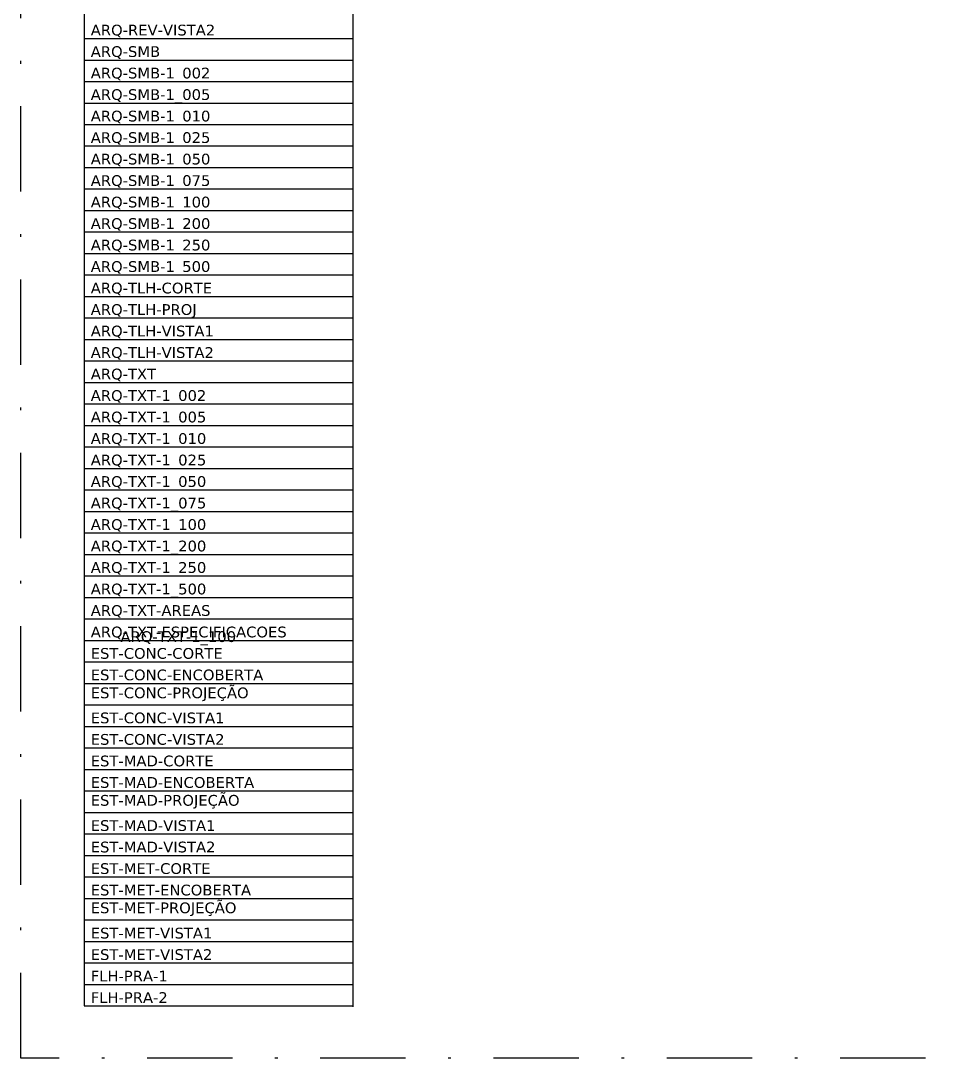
# Model space of a CAD drawing. Extents: x 249 to 354, y 55 to 132.
# Drawn here: x 249.05 to 283.98, y 54.53 to 93.14 of the extents above; entities that cross this region are included whole.
import ezdxf

# ---------------------------------------------------------------- set-up
doc = ezdxf.new("R2010")
doc.units = 0
doc.header["$LTSCALE"] = 0.005
for name, pattern in [('CONTINU', [0]), ('DASHDOT', [25.4, 12.7, -6.35, 0, -6.35]), ('TRAÇO-2PTOS_P', [0.625, 0.25, -0.125, 0, -0.125, 0, -0.125])]:
    doc.linetypes.add(name, pattern=pattern)
doc.layers.get('0').update_dxf_attribs({"linetype": 'CONTINUOUS'})
for name, color, linetype in [('ARQ-REV-VISTA2', 30, 'CONTINUOUS'), ('ARQ-SMB', 1, 'CONTINUOUS'), ('ARQ-SMB-1_002', 1, 'CONTINUOUS'), ('ARQ-SMB-1_005', 1, 'CONTINU'), ('ARQ-SMB-1_010', 1, 'CONTINUOUS'), ('ARQ-SMB-1_025', 1, 'CONTINUOUS'), ('ARQ-SMB-1_050', 1, 'CONTINUOUS'), ('ARQ-SMB-1_100', 1, 'CONTINUOUS'), ('ARQ-SMB-1_200', 1, 'CONTINUOUS'), ('ARQ-SMB-1_250', 1, 'CONTINUOUS'), ('ARQ-SMB-1_500', 1, 'CONTINUOUS'), ('ARQ-TLH-CORTE', 4, 'CONTINUOUS'), ('ARQ-TLH-PROJ', 8, 'TRAÇO-2PTOS_P'), ('ARQ-TLH-VISTA1', 2, 'CONTINUOUS'), ('ARQ-TLH-VISTA2', 1, 'CONTINUOUS'), ('ARQ-TXT', 2, 'CONTINUOUS'), ('ARQ-TXT-1_002', 2, 'CONTINUOUS'), ('ARQ-TXT-1_005', 2, 'CONTINUOUS'), ('ARQ-TXT-1_010', 2, 'CONTINUOUS'), ('ARQ-TXT-1_025', 6, 'CONTINUOUS'), ('ARQ-TXT-1_050', 2, 'CONTINUOUS'), ('ARQ-TXT-1_075', 2, 'CONTINUOUS'), ('ARQ-TXT-1_100', 2, 'CONTINUOUS'), ('ARQ-TXT-1_200', 2, 'CONTINUOUS'), ('ARQ-TXT-1_250', 2, 'CONTINUOUS'), ('ARQ-TXT-1_500', 2, 'CONTINUOUS'), ('ARQ-TXT-AREAS', 2, 'CONTINUOUS'), ('ARQ-TXT-ESPECIFICACOES', 2, 'CONTINUOUS'), ('EST-CONC-CORTE', 6, 'CONTINUOUS'), ('EST-CONC-ENCOBERTA', 9, 'CONTINUOUS'), ('EST-CONC-PROJEÇÃO', 252, 'CONTINUOUS'), ('EST-CONC-VISTA1', 3, 'CONTINUOUS'), ('EST-CONC-VISTA2', 2, 'CONTINUOUS'), ('EST-MAD-CORTE', 4, 'CONTINUOUS'), ('EST-MAD-ENCOBERTA', 9, 'CONTINUOUS'), ('EST-MAD-PROJEÇÃO', 251, 'CONTINUOUS'), ('EST-MAD-VISTA1', 2, 'CONTINUOUS'), ('EST-MAD-VISTA2', 1, 'CONTINUOUS'), ('EST-MET-CORTE', 5, 'CONTINUOUS'), ('EST-MET-ENCOBERTA', 9, 'CONTINUOUS'), ('EST-MET-PROJEÇÃO', 253, 'CONTINUOUS'), ('EST-MET-VISTA1', 1, 'CONTINUOUS'), ('EST-MET-VISTA2', 8, 'CONTINUOUS'), ('FLH-PRA-01', 1, 'CONTINUOUS'), ('FLH-PRA-02', 6, 'CONTINUOUS')]:
    doc.layers.add(name, color=color, linetype=linetype)
doc.styles.get("Standard").update_dxf_attribs({"font": 'simplex.shx'})

msp = doc.modelspace()

# ---------------------------------------------------------------- linework, layer by layer
at = {"color": 251}
for p, q in [((251.402, 128.484), (251.402, 56.484)), ((261.402, 128.484), (261.402, 56.451)), ((251.402, 92.484), (261.402, 92.484)), ((251.402, 91.684), (261.402, 91.684)), ((251.402, 90.884), (261.402, 90.884)), ((251.402, 90.084), (261.402, 90.084)), ((251.402, 89.284), (261.402, 89.284)), ((251.402, 88.484), (261.402, 88.484)), ((251.402, 87.684), (261.402, 87.684)), ((251.402, 86.884), (261.402, 86.884)), ((251.402, 86.084), (261.402, 86.084)), ((251.402, 85.284), (261.402, 85.284)), ((251.402, 84.484), (261.402, 84.484)), ((251.402, 83.684), (261.402, 83.684)), ((251.402, 82.884), (261.402, 82.884)), ((251.402, 82.084), (261.402, 82.084)), ((251.402, 81.284), (261.402, 81.284)), ((251.402, 80.484), (261.402, 80.484)), ((251.402, 79.684), (261.402, 79.684)), ((251.402, 78.884), (261.402, 78.884)), ((251.402, 78.084), (261.402, 78.084)), ((251.402, 77.284), (261.402, 77.284)), ((251.402, 76.484), (261.402, 76.484)), ((251.402, 75.684), (261.402, 75.684)), ((251.402, 74.884), (261.402, 74.884)), ((251.402, 74.084), (261.402, 74.084)), ((251.402, 73.284), (261.402, 73.284)), ((251.402, 72.484), (261.402, 72.484)), ((251.402, 71.684), (261.402, 71.684)), ((251.402, 70.884), (261.402, 70.884)), ((251.402, 70.084), (261.402, 70.084)), ((251.402, 69.284), (261.402, 69.284)), ((251.402, 68.484), (261.402, 68.484)), ((251.402, 67.684), (261.402, 67.684)), ((251.402, 66.884), (261.402, 66.884)), ((251.402, 66.084), (261.402, 66.084)), ((251.402, 65.284), (261.402, 65.284)), ((251.402, 64.484), (261.402, 64.484)), ((251.402, 63.684), (261.402, 63.684)), ((251.402, 62.884), (261.402, 62.884)), ((251.402, 62.084), (261.402, 62.084)), ((251.402, 61.284), (261.402, 61.284)), ((251.402, 60.484), (261.402, 60.484)), ((251.402, 59.684), (261.402, 59.684)), ((251.402, 58.884), (261.402, 58.884)), ((251.402, 58.084), (261.402, 58.084)), ((251.402, 57.284), (261.402, 57.284)), ((251.402, 56.484), (261.402, 56.484))]:
    msp.add_line(p, q, dxfattribs=at)
at = {"linetype": 'DASHDOT', "ltscale": 50}
msp.add_lwpolyline([(249.047, 131.837), (353.673, 131.837), (353.673, 54.535), (249.047, 54.535)], close=True, dxfattribs=at)

# ---------------------------------------------------------------- texts
at = {"layer": 'ARQ-REV-VISTA2', "insert": (251.652, 92.998), "char_height": 0.4, "attachment_point": 1}
msp.add_mtext_dynamic_manual_height_columns('{\\fVerdana|b0|i0|c0|p34;ARQ-REV-VISTA2}', width=14.41568, gutter_width=12.5, heights=[0], dxfattribs=at)
at = {"layer": 'ARQ-SMB', "insert": (251.652, 92.198), "char_height": 0.4, "attachment_point": 1}
msp.add_mtext_dynamic_manual_height_columns('{\\fVerdana|b0|i0|c0|p34;ARQ-SMB}', width=14.41568, gutter_width=12.5, heights=[0], dxfattribs=at)
at = {"layer": 'ARQ-SMB-1_002', "insert": (251.652, 91.398), "char_height": 0.4, "attachment_point": 1}
msp.add_mtext_dynamic_manual_height_columns('{\\fVerdana|b0|i0|c0|p34;ARQ-SMB-1_002}', width=14.41568, gutter_width=12.5, heights=[0], dxfattribs=at)
at = {"layer": 'ARQ-SMB-1_005', "insert": (251.652, 90.598), "char_height": 0.4, "attachment_point": 1}
msp.add_mtext_dynamic_manual_height_columns('{\\fVerdana|b0|i0|c0|p34;ARQ-SMB-1_005}', width=14.41568, gutter_width=12.5, heights=[0], dxfattribs=at)
at = {"layer": 'ARQ-SMB-1_010', "insert": (251.652, 89.798), "char_height": 0.4, "attachment_point": 1}
msp.add_mtext_dynamic_manual_height_columns('{\\fVerdana|b0|i0|c0|p34;ARQ-SMB-1_010}', width=14.41568, gutter_width=12.5, heights=[0], dxfattribs=at)
at = {"layer": 'ARQ-SMB-1_025', "insert": (251.652, 88.998), "char_height": 0.4, "attachment_point": 1}
msp.add_mtext_dynamic_manual_height_columns('{\\fVerdana|b0|i0|c0|p34;ARQ-SMB-1_025}', width=14.41568, gutter_width=12.5, heights=[0], dxfattribs=at)
at = {"layer": 'ARQ-SMB-1_050', "char_height": 0.4, "attachment_point": 1}
for s, insert in [('{\\fVerdana|b0|i0|c0|p34;ARQ-SMB-1_050}', (251.652, 88.198)), ('{\\fVerdana|b0|i0|c0|p34;ARQ-SMB-1_075}', (251.652, 87.398))]:
    msp.add_mtext_dynamic_manual_height_columns(s, width=14.41568, gutter_width=12.5, heights=[0], dxfattribs=dict(at, insert=insert))
at = {"layer": 'ARQ-SMB-1_100', "insert": (251.652, 86.598), "char_height": 0.4, "attachment_point": 1}
msp.add_mtext_dynamic_manual_height_columns('{\\fVerdana|b0|i0|c0|p34;ARQ-SMB-1_100}', width=14.41568, gutter_width=12.5, heights=[0], dxfattribs=at)
at = {"layer": 'ARQ-SMB-1_200', "insert": (251.652, 85.798), "char_height": 0.4, "attachment_point": 1}
msp.add_mtext_dynamic_manual_height_columns('{\\fVerdana|b0|i0|c0|p34;ARQ-SMB-1_200}', width=14.41568, gutter_width=12.5, heights=[0], dxfattribs=at)
at = {"layer": 'ARQ-SMB-1_250', "insert": (251.652, 84.998), "char_height": 0.4, "attachment_point": 1}
msp.add_mtext_dynamic_manual_height_columns('{\\fVerdana|b0|i0|c0|p34;ARQ-SMB-1_250}', width=14.41568, gutter_width=12.5, heights=[0], dxfattribs=at)
at = {"layer": 'ARQ-SMB-1_500', "insert": (251.652, 84.198), "char_height": 0.4, "attachment_point": 1}
msp.add_mtext_dynamic_manual_height_columns('{\\fVerdana|b0|i0|c0|p34;ARQ-SMB-1_500}', width=14.41568, gutter_width=12.5, heights=[0], dxfattribs=at)
at = {"layer": 'ARQ-TLH-CORTE', "insert": (251.652, 83.398), "char_height": 0.4, "attachment_point": 1}
msp.add_mtext_dynamic_manual_height_columns('{\\fVerdana|b0|i0|c0|p34;ARQ-TLH-CORTE}', width=14.41568, gutter_width=12.5, heights=[0], dxfattribs=at)
at = {"layer": 'ARQ-TLH-PROJ', "insert": (251.652, 82.598), "char_height": 0.4, "attachment_point": 1}
msp.add_mtext_dynamic_manual_height_columns('{\\fVerdana|b0|i0|c0|p34;ARQ-TLH-PROJ}', width=14.41568, gutter_width=12.5, heights=[0], dxfattribs=at)
at = {"layer": 'ARQ-TLH-VISTA1', "insert": (251.652, 81.798), "char_height": 0.4, "attachment_point": 1}
msp.add_mtext_dynamic_manual_height_columns('{\\fVerdana|b0|i0|c0|p34;ARQ-TLH-VISTA1}', width=14.41568, gutter_width=12.5, heights=[0], dxfattribs=at)
at = {"layer": 'ARQ-TLH-VISTA2', "insert": (251.652, 80.998), "char_height": 0.4, "attachment_point": 1}
msp.add_mtext_dynamic_manual_height_columns('{\\fVerdana|b0|i0|c0|p34;ARQ-TLH-VISTA2}', width=14.41568, gutter_width=12.5, heights=[0], dxfattribs=at)
at = {"layer": 'ARQ-TXT', "insert": (251.652, 80.198), "char_height": 0.4, "attachment_point": 1}
msp.add_mtext_dynamic_manual_height_columns('{\\fVerdana|b0|i0|c0|p34;ARQ-TXT}', width=14.41568, gutter_width=12.5, heights=[0], dxfattribs=at)
at = {"layer": 'ARQ-TXT-1_002', "insert": (251.652, 79.398), "char_height": 0.4, "attachment_point": 1}
msp.add_mtext_dynamic_manual_height_columns('{\\fVerdana|b0|i0|c0|p34;ARQ-TXT-1_002}', width=14.41568, gutter_width=12.5, heights=[0], dxfattribs=at)
at = {"layer": 'ARQ-TXT-1_005', "insert": (251.652, 78.598), "char_height": 0.4, "attachment_point": 1}
msp.add_mtext_dynamic_manual_height_columns('{\\fVerdana|b0|i0|c0|p34;ARQ-TXT-1_005}', width=14.41568, gutter_width=12.5, heights=[0], dxfattribs=at)
at = {"layer": 'ARQ-TXT-1_010', "insert": (251.652, 77.798), "char_height": 0.4, "attachment_point": 1}
msp.add_mtext_dynamic_manual_height_columns('{\\fVerdana|b0|i0|c0|p34;ARQ-TXT-1_010}', width=14.41568, gutter_width=12.5, heights=[0], dxfattribs=at)
at = {"layer": 'ARQ-TXT-1_025', "insert": (251.652, 76.998), "char_height": 0.4, "attachment_point": 1}
msp.add_mtext_dynamic_manual_height_columns('{\\fVerdana|b0|i0|c0|p34;ARQ-TXT-1_025}', width=14.41568, gutter_width=12.5, heights=[0], dxfattribs=at)
at = {"layer": 'ARQ-TXT-1_050', "insert": (251.652, 76.198), "char_height": 0.4, "attachment_point": 1}
msp.add_mtext_dynamic_manual_height_columns('{\\fVerdana|b0|i0|c0|p34;ARQ-TXT-1_050}', width=14.41568, gutter_width=12.5, heights=[0], dxfattribs=at)
at = {"layer": 'ARQ-TXT-1_075', "insert": (251.652, 75.398), "char_height": 0.4, "attachment_point": 1}
msp.add_mtext_dynamic_manual_height_columns('{\\fVerdana|b0|i0|c0|p34;ARQ-TXT-1_075}', width=14.41568, gutter_width=12.5, heights=[0], dxfattribs=at)
at = {"layer": 'ARQ-TXT-1_100', "char_height": 0.4, "attachment_point": 1}
for insert in [(251.652, 74.598), (252.76, 70.426)]:
    msp.add_mtext_dynamic_manual_height_columns('{\\fVerdana|b0|i0|c0|p34;ARQ-TXT-1_100}', width=14.41568, gutter_width=12.5, heights=[0], dxfattribs=dict(at, insert=insert))
at = {"layer": 'ARQ-TXT-1_200', "insert": (251.652, 73.798), "char_height": 0.4, "attachment_point": 1}
msp.add_mtext_dynamic_manual_height_columns('{\\fVerdana|b0|i0|c0|p34;ARQ-TXT-1_200}', width=14.41568, gutter_width=12.5, heights=[0], dxfattribs=at)
at = {"layer": 'ARQ-TXT-1_250', "insert": (251.652, 72.998), "char_height": 0.4, "attachment_point": 1}
msp.add_mtext_dynamic_manual_height_columns('{\\fVerdana|b0|i0|c0|p34;ARQ-TXT-1_250}', width=14.41568, gutter_width=12.5, heights=[0], dxfattribs=at)
at = {"layer": 'ARQ-TXT-1_500', "insert": (251.652, 72.198), "char_height": 0.4, "attachment_point": 1}
msp.add_mtext_dynamic_manual_height_columns('{\\fVerdana|b0|i0|c0|p34;ARQ-TXT-1_500}', width=14.41568, gutter_width=12.5, heights=[0], dxfattribs=at)
at = {"layer": 'ARQ-TXT-AREAS', "insert": (251.652, 71.398), "char_height": 0.4, "attachment_point": 1}
msp.add_mtext_dynamic_manual_height_columns('{\\fVerdana|b0|i0|c0|p34;ARQ-TXT-AREAS}', width=14.41568, gutter_width=12.5, heights=[0], dxfattribs=at)
at = {"layer": 'ARQ-TXT-ESPECIFICACOES', "insert": (251.652, 70.598), "char_height": 0.4, "attachment_point": 1}
msp.add_mtext_dynamic_manual_height_columns('{\\fVerdana|b0|i0|c0|p34;ARQ-TXT-ESPECIFICACOES}', width=14.41568, gutter_width=12.5, heights=[0], dxfattribs=at)
at = {"layer": 'EST-CONC-CORTE', "insert": (251.652, 69.801), "char_height": 0.4, "attachment_point": 1}
msp.add_mtext_dynamic_manual_height_columns('{\\fVerdana|b0|i0|c0|p34;EST-CONC-CORTE}', width=14.41568, gutter_width=12.5, heights=[0], dxfattribs=at)
at = {"layer": 'EST-CONC-ENCOBERTA', "insert": (251.652, 69.001), "char_height": 0.4, "attachment_point": 1}
msp.add_mtext_dynamic_manual_height_columns('{\\fVerdana|b0|i0|c0|p34;EST-CONC-ENCOBERTA}', width=14.41568, gutter_width=12.5, heights=[0], dxfattribs=at)
at = {"layer": 'EST-CONC-PROJEÇÃO', "insert": (251.652, 68.333), "char_height": 0.4, "attachment_point": 1}
msp.add_mtext_dynamic_manual_height_columns('{\\fVerdana|b0|i0|c0|p34;EST-CONC-PROJEÇÃO}', width=14.41568, gutter_width=12.5, heights=[0], dxfattribs=at)
at = {"layer": 'EST-CONC-VISTA1', "insert": (251.652, 67.401), "char_height": 0.4, "attachment_point": 1}
msp.add_mtext_dynamic_manual_height_columns('{\\fVerdana|b0|i0|c0|p34;EST-CONC-VISTA1}', width=14.41568, gutter_width=12.5, heights=[0], dxfattribs=at)
at = {"layer": 'EST-CONC-VISTA2', "insert": (251.652, 66.601), "char_height": 0.4, "attachment_point": 1}
msp.add_mtext_dynamic_manual_height_columns('{\\fVerdana|b0|i0|c0|p34;EST-CONC-VISTA2}', width=14.41568, gutter_width=12.5, heights=[0], dxfattribs=at)
at = {"layer": 'EST-MAD-CORTE', "insert": (251.652, 65.798), "char_height": 0.4, "attachment_point": 1}
msp.add_mtext_dynamic_manual_height_columns('{\\fVerdana|b0|i0|c0|p34;EST-MAD-CORTE}', width=14.41568, gutter_width=12.5, heights=[0], dxfattribs=at)
at = {"layer": 'EST-MAD-ENCOBERTA', "insert": (251.652, 64.998), "char_height": 0.4, "attachment_point": 1}
msp.add_mtext_dynamic_manual_height_columns('{\\fVerdana|b0|i0|c0|p34;EST-MAD-ENCOBERTA}', width=14.41568, gutter_width=12.5, heights=[0], dxfattribs=at)
at = {"layer": 'EST-MAD-PROJEÇÃO', "insert": (251.652, 64.333), "char_height": 0.4, "attachment_point": 1}
msp.add_mtext_dynamic_manual_height_columns('{\\fVerdana|b0|i0|c0|p34;EST-MAD-PROJEÇÃO}', width=14.41568, gutter_width=12.5, heights=[0], dxfattribs=at)
at = {"layer": 'EST-MAD-VISTA1', "insert": (251.652, 63.395), "char_height": 0.4, "attachment_point": 1}
msp.add_mtext_dynamic_manual_height_columns('{\\fVerdana|b0|i0|c0|p34;EST-MAD-VISTA1}', width=14.41568, gutter_width=12.5, heights=[0], dxfattribs=at)
at = {"layer": 'EST-MAD-VISTA2', "insert": (251.652, 62.596), "char_height": 0.4, "attachment_point": 1}
msp.add_mtext_dynamic_manual_height_columns('{\\fVerdana|b0|i0|c0|p34;EST-MAD-VISTA2}', width=14.41568, gutter_width=12.5, heights=[0], dxfattribs=at)
at = {"layer": 'EST-MET-CORTE', "insert": (251.652, 61.794), "char_height": 0.4, "attachment_point": 1}
msp.add_mtext_dynamic_manual_height_columns('{\\fVerdana|b0|i0|c0|p34;EST-MET-CORTE}', width=14.41568, gutter_width=12.5, heights=[0], dxfattribs=at)
at = {"layer": 'EST-MET-ENCOBERTA', "insert": (251.652, 60.994), "char_height": 0.4, "attachment_point": 1}
msp.add_mtext_dynamic_manual_height_columns('{\\fVerdana|b0|i0|c0|p34;EST-MET-ENCOBERTA}', width=14.41568, gutter_width=12.5, heights=[0], dxfattribs=at)
at = {"layer": 'EST-MET-PROJEÇÃO', "insert": (251.652, 60.333), "char_height": 0.4, "attachment_point": 1}
msp.add_mtext_dynamic_manual_height_columns('{\\fVerdana|b0|i0|c0|p34;EST-MET-PROJEÇÃO}', width=14.41568, gutter_width=12.5, heights=[0], dxfattribs=at)
at = {"layer": 'EST-MET-VISTA1', "insert": (251.652, 59.392), "char_height": 0.4, "attachment_point": 1}
msp.add_mtext_dynamic_manual_height_columns('{\\fVerdana|b0|i0|c0|p34;EST-MET-VISTA1}', width=14.41568, gutter_width=12.5, heights=[0], dxfattribs=at)
at = {"layer": 'EST-MET-VISTA2', "insert": (251.652, 58.593), "char_height": 0.4, "attachment_point": 1}
msp.add_mtext_dynamic_manual_height_columns('{\\fVerdana|b0|i0|c0|p34;EST-MET-VISTA2}', width=14.41568, gutter_width=12.5, heights=[0], dxfattribs=at)
at = {"layer": 'FLH-PRA-01', "insert": (251.652, 57.792), "char_height": 0.4, "attachment_point": 1}
msp.add_mtext_dynamic_manual_height_columns('{\\fVerdana|b0|i0|c0|p34;FLH-PRA-1}', width=14.41568, gutter_width=12.5, heights=[0], dxfattribs=at)
at = {"layer": 'FLH-PRA-02', "insert": (251.652, 56.993), "char_height": 0.4, "attachment_point": 1}
msp.add_mtext_dynamic_manual_height_columns('{\\fVerdana|b0|i0|c0|p34;FLH-PRA-2}', width=14.41568, gutter_width=12.5, heights=[0], dxfattribs=at)

doc.saveas('drawing.dxf')
